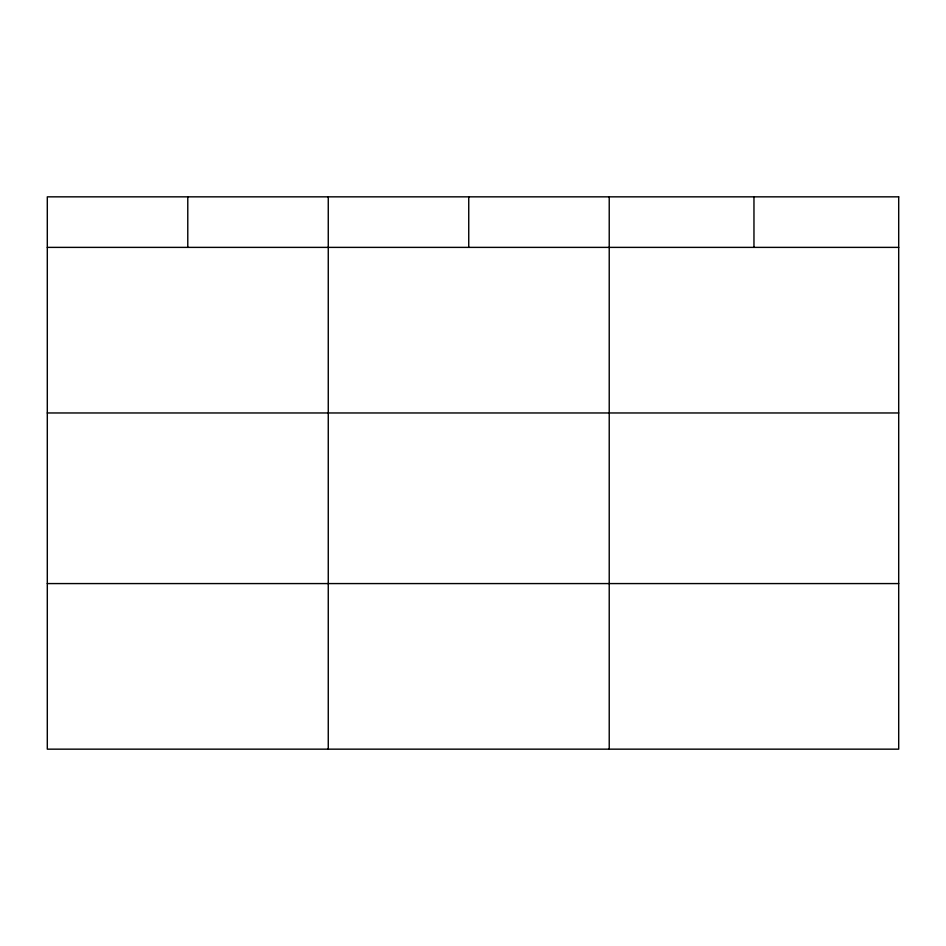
<?xml version="1.0" encoding="UTF-8"?>
<svg xmlns="http://www.w3.org/2000/svg" width="946" height="946" viewBox="0 0 946 946"><rect width="100%" height="100%" fill="white"/><g stroke="black" fill="none" stroke-linecap="round" stroke-linejoin="round"><path stroke-width="1.42" d="M47.3 247.379L898.7 247.379M47.3 412.964L898.7 412.964M47.3 583.576L898.7 583.576M753.962 196.839L753.962 247.379M609.224 196.839L609.224 749.161M468.743 196.839L468.743 247.379M328.262 196.839L328.262 749.161M187.781 196.839L187.781 247.379M898.7 196.839L47.3 196.839L47.3 749.161L898.7 749.161L898.7 196.839"/></g></svg>
